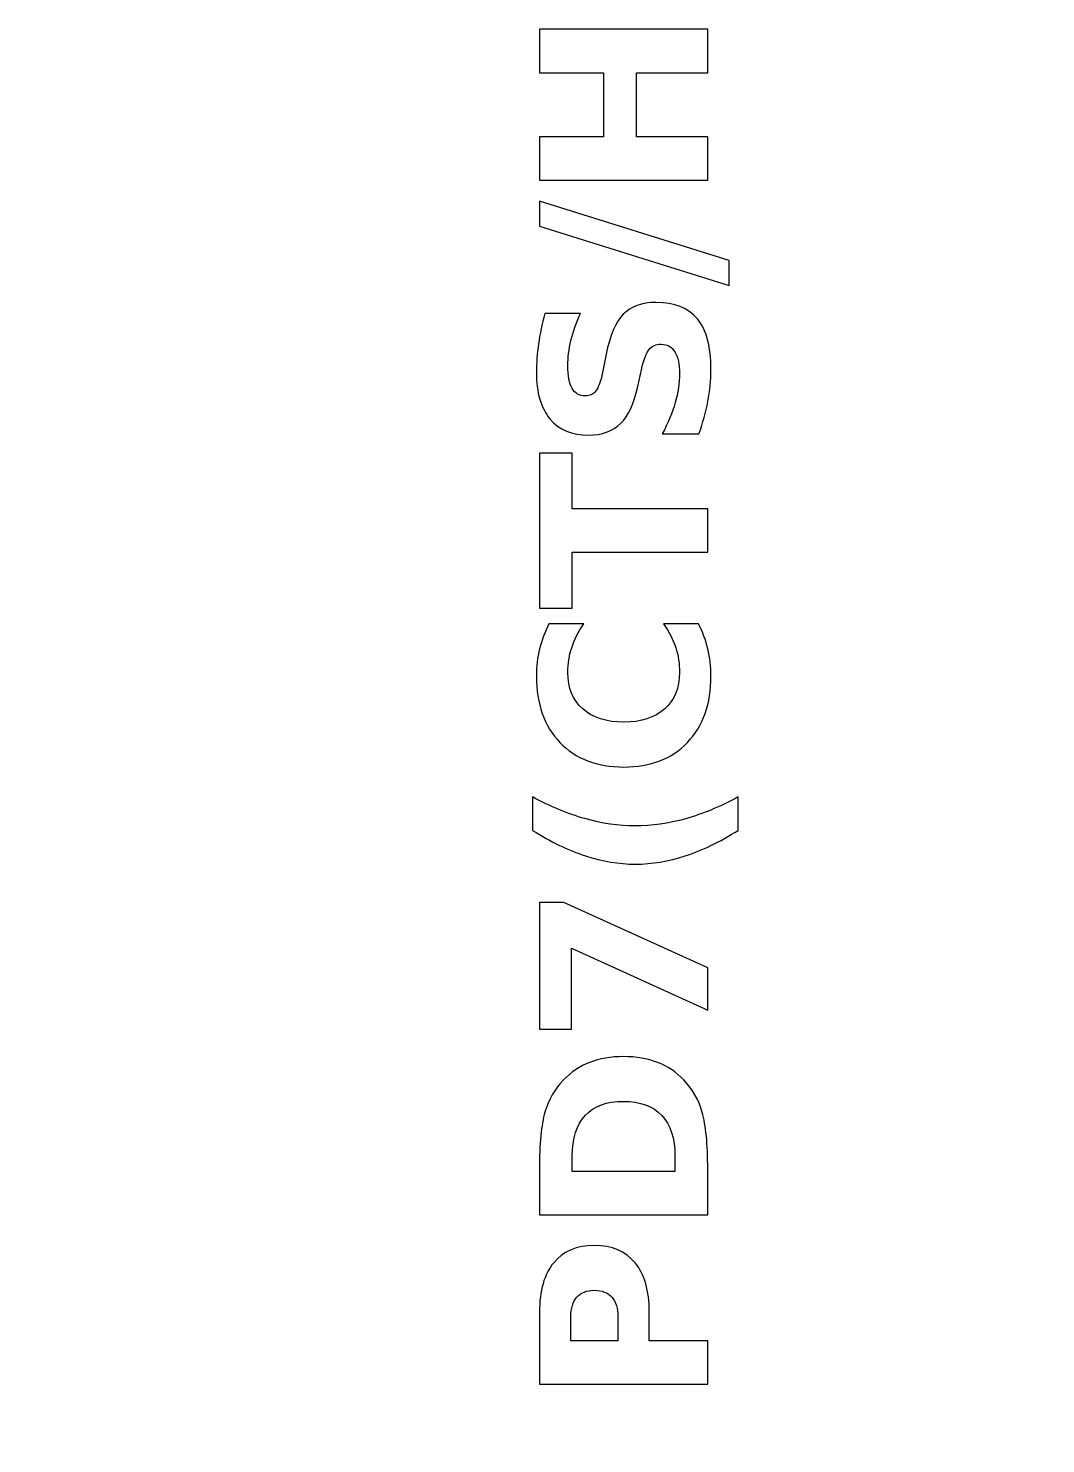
# Model space of a CAD drawing. Header units: centimetres. Extents: x -16.5 to -4.5, y -20.9 to -8.8.
# Drawn here: x -10.516 to -9.634, y -19.575 to -18.348 of the extents above; entities that cross this region are included whole.
import ezdxf

# ---------------------------------------------------------------- set-up
doc = ezdxf.new("R2010")
doc.units = ezdxf.units.CM
doc.header["$MEASUREMENT"] = 0
doc.layers.add('Layer 1', color=7, linetype='Continuous')

msp = doc.modelspace()

# ---------------------------------------------------------------- linework, layer by layer
at = {"layer": 'Layer 1', "color": 7, "lineweight": 35}
msp.add_open_spline([(-16.5, -8.85), (-16.5, -8.85), (-4.5, -8.85), (-4.5, -8.85), (-4.5, -8.85), (-4.5, -8.85), (-4.5, -20.85), (-4.5, -20.85), (-4.5, -20.85), (-4.5, -20.85), (-16.5, -20.85), (-16.5, -20.85), (-16.5, -20.85), (-16.5, -20.85), (-16.5, -8.85), (-16.5, -8.85)], degree=3, knots=[0, 0, 0, 0, 0.25, 0.25, 0.25, 0.25, 0.5, 0.5, 0.5, 0.5, 0.75, 0.75, 0.75, 0.75, 1, 1, 1, 1], dxfattribs=at)
at = {"layer": 'Layer 1', "color": 250, "lineweight": 100}
msp.add_open_spline([(-15.8, -9.55), (-15.8, -9.55), (-5.2, -9.55), (-5.2, -9.55), (-5.2, -9.55), (-5.2, -9.55), (-5.2, -20.15), (-5.2, -20.15), (-5.2, -20.15), (-5.2, -20.15), (-15.8, -20.15), (-15.8, -20.15), (-15.8, -20.15), (-15.8, -20.15), (-15.8, -9.55), (-15.8, -9.55)], degree=3, knots=[0, 0, 0, 0, 0.25, 0.25, 0.25, 0.25, 0.5, 0.5, 0.5, 0.5, 0.75, 0.75, 0.75, 0.75, 1, 1, 1, 1], dxfattribs=at)
at = {"layer": 'Layer 1', "color": 250}
for points, knots in [([(-10.0729, -18.4799), (-10.0729, -18.4799), (-10.0729, -18.4423), (-10.0729, -18.4423), (-10.0729, -18.4423), (-10.0729, -18.4423), (-10.01733, -18.4423), (-10.01733, -18.4423), (-10.01733, -18.4423), (-10.01733, -18.4423), (-10.01733, -18.38684), (-10.01733, -18.38684), (-10.01733, -18.38684), (-10.01733, -18.38684), (-10.0729, -18.38684), (-10.0729, -18.38684), (-10.0729, -18.38684), (-10.0729, -18.38684), (-10.0729, -18.34924), (-10.0729, -18.34924), (-10.0729, -18.34924), (-10.0729, -18.34924), (-9.9271, -18.34924), (-9.9271, -18.34924), (-9.9271, -18.34924), (-9.9271, -18.34924), (-9.9271, -18.38684), (-9.9271, -18.38684), (-9.9271, -18.38684), (-9.9271, -18.38684), (-9.9889, -18.38684), (-9.9889, -18.38684), (-9.9889, -18.38684), (-9.9889, -18.38684), (-9.9889, -18.4423), (-9.9889, -18.4423), (-9.9889, -18.4423), (-9.9889, -18.4423), (-9.9271, -18.4423), (-9.9271, -18.4423), (-9.9271, -18.4423), (-9.9271, -18.4423), (-9.9271, -18.4799), (-9.9271, -18.4799), (-9.9271, -18.4799), (-9.9271, -18.4799), (-10.0729, -18.4799), (-10.0729, -18.4799)], [0, 0, 0, 0, 0.0833333, 0.0833333, 0.0833333, 0.0833333, 0.1666667, 0.1666667, 0.1666667, 0.1666667, 0.25, 0.25, 0.25, 0.25, 0.3333333, 0.3333333, 0.3333333, 0.3333333, 0.4166667, 0.4166667, 0.4166667, 0.4166667, 0.5, 0.5, 0.5, 0.5, 0.5833333, 0.5833333, 0.5833333, 0.5833333, 0.6666667, 0.6666667, 0.6666667, 0.6666667, 0.75, 0.75, 0.75, 0.75, 0.8333333, 0.8333333, 0.8333333, 0.8333333, 0.9166667, 0.9166667, 0.9166667, 0.9166667, 1, 1, 1, 1]), ([(-10.0729, -18.51993), (-10.0729, -18.51993), (-10.0729, -18.49827), (-10.0729, -18.49827), (-10.0729, -18.49827), (-10.0729, -18.49827), (-9.90853, -18.54973), (-9.90853, -18.54973), (-9.90853, -18.54973), (-9.90853, -18.54973), (-9.90853, -18.5713), (-9.90853, -18.5713), (-9.90853, -18.5713), (-9.90853, -18.5713), (-10.0729, -18.51993), (-10.0729, -18.51993)], [0, 0, 0, 0, 0.25, 0.25, 0.25, 0.25, 0.5, 0.5, 0.5, 0.5, 0.75, 0.75, 0.75, 0.75, 1, 1, 1, 1]), ([(-10.0683, -18.5955), (-10.0683, -18.5955), (-10.03747, -18.5955), (-10.03747, -18.5955), (-10.03747, -18.5955), (-10.04103, -18.6035), (-10.04373, -18.61133), (-10.04557, -18.61893), (-10.04557, -18.61893), (-10.0474, -18.62656), (-10.0483, -18.63376), (-10.0483, -18.64053), (-10.0483, -18.64053), (-10.0483, -18.6495), (-10.04707, -18.65616), (-10.0446, -18.66046), (-10.0446, -18.66046), (-10.0421, -18.66476), (-10.03827, -18.6669), (-10.03307, -18.6669), (-10.03307, -18.6669), (-10.02917, -18.6669), (-10.0261, -18.66546), (-10.02393, -18.66256), (-10.02393, -18.66256), (-10.02177, -18.65966), (-10.01987, -18.6544), (-10.0183, -18.64676), (-10.0183, -18.64676), (-10.0183, -18.64676), (-10.0151, -18.63076), (-10.0151, -18.63076), (-10.0151, -18.63076), (-10.01183, -18.61453), (-10.0069, -18.60303), (-10.00023, -18.5962), (-10.00023, -18.5962), (-9.9936, -18.58936), (-9.98417, -18.58593), (-9.97193, -18.58593), (-9.97193, -18.58593), (-9.95583, -18.58593), (-9.94387, -18.5907), (-9.93603, -18.60023), (-9.93603, -18.60023), (-9.9282, -18.60976), (-9.92427, -18.62433), (-9.92427, -18.64393), (-9.92427, -18.64393), (-9.92427, -18.6532), (-9.92513, -18.66246), (-9.9269, -18.67176), (-9.9269, -18.67176), (-9.92867, -18.68106), (-9.93127, -18.6904), (-9.9347, -18.6997), (-9.9347, -18.6997), (-9.9347, -18.6997), (-9.96643, -18.6997), (-9.96643, -18.6997), (-9.96643, -18.6997), (-9.9615, -18.6904), (-9.95777, -18.6814), (-9.95527, -18.6727), (-9.95527, -18.6727), (-9.95277, -18.664), (-9.9515, -18.65563), (-9.9515, -18.64756), (-9.9515, -18.64756), (-9.9515, -18.63936), (-9.95287, -18.63306), (-9.9556, -18.6287), (-9.9556, -18.6287), (-9.95833, -18.62433), (-9.96223, -18.62216), (-9.96733, -18.62216), (-9.96733, -18.62216), (-9.97187, -18.62216), (-9.9754, -18.62363), (-9.97787, -18.6266), (-9.97787, -18.6266), (-9.98033, -18.62956), (-9.98257, -18.63546), (-9.9845, -18.64433), (-9.9845, -18.64433), (-9.9845, -18.64433), (-9.98773, -18.6589), (-9.98773, -18.6589), (-9.98773, -18.6589), (-9.99087, -18.67346), (-9.99583, -18.68413), (-10.00267, -18.69086), (-10.00267, -18.69086), (-10.0095, -18.6976), (-10.01873, -18.70096), (-10.0303, -18.70096), (-10.0303, -18.70096), (-10.04483, -18.70096), (-10.056, -18.69626), (-10.0638, -18.6869), (-10.0638, -18.6869), (-10.07163, -18.67753), (-10.07553, -18.66406), (-10.07553, -18.64646), (-10.07553, -18.64646), (-10.07553, -18.63846), (-10.07493, -18.63023), (-10.07373, -18.62176), (-10.07373, -18.62176), (-10.07253, -18.6133), (-10.07073, -18.60453), (-10.0683, -18.5955)], [0, 0, 0, 0, 0.0357143, 0.0357143, 0.0357143, 0.0357143, 0.0714286, 0.0714286, 0.0714286, 0.0714286, 0.1071429, 0.1071429, 0.1071429, 0.1071429, 0.1428571, 0.1428571, 0.1428571, 0.1428571, 0.1785714, 0.1785714, 0.1785714, 0.1785714, 0.2142857, 0.2142857, 0.2142857, 0.2142857, 0.25, 0.25, 0.25, 0.25, 0.2857143, 0.2857143, 0.2857143, 0.2857143, 0.3214286, 0.3214286, 0.3214286, 0.3214286, 0.3571429, 0.3571429, 0.3571429, 0.3571429, 0.3928571, 0.3928571, 0.3928571, 0.3928571, 0.4285714, 0.4285714, 0.4285714, 0.4285714, 0.4642857, 0.4642857, 0.4642857, 0.4642857, 0.5, 0.5, 0.5, 0.5, 0.5357143, 0.5357143, 0.5357143, 0.5357143, 0.5714286, 0.5714286, 0.5714286, 0.5714286, 0.6071429, 0.6071429, 0.6071429, 0.6071429, 0.6428571, 0.6428571, 0.6428571, 0.6428571, 0.6785714, 0.6785714, 0.6785714, 0.6785714, 0.7142857, 0.7142857, 0.7142857, 0.7142857, 0.75, 0.75, 0.75, 0.75, 0.7857143, 0.7857143, 0.7857143, 0.7857143, 0.8214286, 0.8214286, 0.8214286, 0.8214286, 0.8571429, 0.8571429, 0.8571429, 0.8571429, 0.8928571, 0.8928571, 0.8928571, 0.8928571, 0.9285714, 0.9285714, 0.9285714, 0.9285714, 0.9642857, 0.9642857, 0.9642857, 0.9642857, 1, 1, 1, 1]), ([(-10.0729, -18.85079), (-10.0729, -18.85079), (-10.0729, -18.71643), (-10.0729, -18.71643), (-10.0729, -18.71643), (-10.0729, -18.71643), (-10.04447, -18.71643), (-10.04447, -18.71643), (-10.04447, -18.71643), (-10.04447, -18.71643), (-10.04447, -18.76476), (-10.04447, -18.76476), (-10.04447, -18.76476), (-10.04447, -18.76476), (-9.9271, -18.76476), (-9.9271, -18.76476), (-9.9271, -18.76476), (-9.9271, -18.76476), (-9.9271, -18.80236), (-9.9271, -18.80236), (-9.9271, -18.80236), (-9.9271, -18.80236), (-10.04447, -18.80236), (-10.04447, -18.80236), (-10.04447, -18.80236), (-10.04447, -18.80236), (-10.04447, -18.85079), (-10.04447, -18.85079), (-10.04447, -18.85079), (-10.04447, -18.85079), (-10.0729, -18.85079), (-10.0729, -18.85079)], [0, 0, 0, 0, 0.125, 0.125, 0.125, 0.125, 0.25, 0.25, 0.25, 0.25, 0.375, 0.375, 0.375, 0.375, 0.5, 0.5, 0.5, 0.5, 0.625, 0.625, 0.625, 0.625, 0.75, 0.75, 0.75, 0.75, 0.875, 0.875, 0.875, 0.875, 1, 1, 1, 1]), ([(-9.9351, -18.86453), (-9.93153, -18.87143), (-9.92883, -18.87863), (-9.927, -18.88613), (-9.927, -18.88613), (-9.92517, -18.8936), (-9.92427, -18.90143), (-9.92427, -18.90956), (-9.92427, -18.90956), (-9.92427, -18.93383), (-9.93107, -18.95306), (-9.94463, -18.96726), (-9.94463, -18.96726), (-9.9582, -18.98146), (-9.9766, -18.98856), (-9.99987, -18.98856), (-9.99987, -18.98856), (-10.02317, -18.98856), (-10.0416, -18.98146), (-10.05517, -18.96726), (-10.05517, -18.96726), (-10.06873, -18.95306), (-10.07553, -18.93383), (-10.07553, -18.90956), (-10.07553, -18.90956), (-10.07553, -18.90143), (-10.07463, -18.8936), (-10.0728, -18.88613), (-10.0728, -18.88613), (-10.07097, -18.87863), (-10.06827, -18.87143), (-10.0647, -18.86453), (-10.0647, -18.86453), (-10.0647, -18.86453), (-10.03453, -18.86453), (-10.03453, -18.86453), (-10.03453, -18.86453), (-10.0393, -18.8715), (-10.04277, -18.87836), (-10.04497, -18.88513), (-10.04497, -18.88513), (-10.0472, -18.8919), (-10.0483, -18.89903), (-10.0483, -18.90653), (-10.0483, -18.90653), (-10.0483, -18.91993), (-10.044, -18.9305), (-10.0354, -18.93816), (-10.0354, -18.93816), (-10.0268, -18.94586), (-10.01497, -18.9497), (-9.99987, -18.9497), (-9.99987, -18.9497), (-9.9848, -18.9497), (-9.973, -18.94586), (-9.9644, -18.93816), (-9.9644, -18.93816), (-9.9558, -18.9305), (-9.9515, -18.91993), (-9.9515, -18.90653), (-9.9515, -18.90653), (-9.9515, -18.89903), (-9.9526, -18.8919), (-9.95483, -18.88513), (-9.95483, -18.88513), (-9.95703, -18.87836), (-9.9605, -18.8715), (-9.96527, -18.86453), (-9.96527, -18.86453), (-9.96527, -18.86453), (-9.9351, -18.86453), (-9.9351, -18.86453)], [0, 0, 0, 0, 0.0555556, 0.0555556, 0.0555556, 0.0555556, 0.1111111, 0.1111111, 0.1111111, 0.1111111, 0.1666667, 0.1666667, 0.1666667, 0.1666667, 0.2222222, 0.2222222, 0.2222222, 0.2222222, 0.2777778, 0.2777778, 0.2777778, 0.2777778, 0.3333333, 0.3333333, 0.3333333, 0.3333333, 0.3888889, 0.3888889, 0.3888889, 0.3888889, 0.4444444, 0.4444444, 0.4444444, 0.4444444, 0.5, 0.5, 0.5, 0.5, 0.5555556, 0.5555556, 0.5555556, 0.5555556, 0.6111111, 0.6111111, 0.6111111, 0.6111111, 0.6666667, 0.6666667, 0.6666667, 0.6666667, 0.7222222, 0.7222222, 0.7222222, 0.7222222, 0.7777778, 0.7777778, 0.7777778, 0.7777778, 0.8333333, 0.8333333, 0.8333333, 0.8333333, 0.8888889, 0.8888889, 0.8888889, 0.8888889, 0.9444444, 0.9444444, 0.9444444, 0.9444444, 1, 1, 1, 1]), ([(-9.90073, -19.01453), (-9.90073, -19.01453), (-9.90073, -19.04353), (-9.90073, -19.04353), (-9.90073, -19.04353), (-9.9168, -19.0535), (-9.9321, -19.06086), (-9.9466, -19.0656), (-9.9466, -19.0656), (-9.96107, -19.07036), (-9.97543, -19.07273), (-9.9897, -19.07273), (-9.9897, -19.07273), (-10.00397, -19.07273), (-10.0184, -19.07033), (-10.033, -19.06556), (-10.033, -19.06556), (-10.04763, -19.06076), (-10.0629, -19.05343), (-10.07887, -19.04353), (-10.07887, -19.04353), (-10.07887, -19.04353), (-10.07887, -19.01453), (-10.07887, -19.01453), (-10.07887, -19.01453), (-10.06343, -19.02286), (-10.04833, -19.0291), (-10.0336, -19.03326), (-10.0336, -19.03326), (-10.01887, -19.03743), (-10.0043, -19.03953), (-9.9899, -19.03953), (-9.9899, -19.03953), (-9.9755, -19.03953), (-9.96093, -19.03746), (-9.94613, -19.03333), (-9.94613, -19.03333), (-9.93137, -19.0292), (-9.91623, -19.02293), (-9.90073, -19.01453)], [0, 0, 0, 0, 0.1, 0.1, 0.1, 0.1, 0.2, 0.2, 0.2, 0.2, 0.3, 0.3, 0.3, 0.3, 0.4, 0.4, 0.4, 0.4, 0.5, 0.5, 0.5, 0.5, 0.6, 0.6, 0.6, 0.6, 0.7, 0.7, 0.7, 0.7, 0.8, 0.8, 0.8, 0.8, 0.9, 0.9, 0.9, 0.9, 1, 1, 1, 1]), ([(-10.0729, -19.21573), (-10.0729, -19.21573), (-10.0729, -19.10587), (-10.0729, -19.10587), (-10.0729, -19.10587), (-10.0729, -19.10587), (-10.0517, -19.10587), (-10.0517, -19.10587), (-10.0517, -19.10587), (-10.0517, -19.10587), (-9.9271, -19.1627), (-9.9271, -19.1627), (-9.9271, -19.1627), (-9.9271, -19.1627), (-9.9271, -19.19933), (-9.9271, -19.19933), (-9.9271, -19.19933), (-9.9271, -19.19933), (-10.04527, -19.1455), (-10.04527, -19.1455), (-10.04527, -19.1455), (-10.04527, -19.1455), (-10.04527, -19.21573), (-10.04527, -19.21573), (-10.04527, -19.21573), (-10.04527, -19.21573), (-10.0729, -19.21573), (-10.0729, -19.21573)], [0, 0, 0, 0, 0.1428571, 0.1428571, 0.1428571, 0.1428571, 0.2857143, 0.2857143, 0.2857143, 0.2857143, 0.4285714, 0.4285714, 0.4285714, 0.4285714, 0.5714286, 0.5714286, 0.5714286, 0.5714286, 0.7142857, 0.7142857, 0.7142857, 0.7142857, 0.8571429, 0.8571429, 0.8571429, 0.8571429, 1, 1, 1, 1]), ([(-10.0729, -19.37673), (-10.0729, -19.37673), (-10.0729, -19.33707), (-10.0729, -19.33707), (-10.0729, -19.33707), (-10.0729, -19.31493), (-10.07133, -19.29847), (-10.06817, -19.28763), (-10.06817, -19.28763), (-10.065, -19.2768), (-10.05967, -19.2675), (-10.0521, -19.25973), (-10.0521, -19.25973), (-10.04553, -19.2529), (-10.03793, -19.24783), (-10.02933, -19.2445), (-10.02933, -19.2445), (-10.02077, -19.2412), (-10.01103, -19.23953), (-10.00013, -19.23953), (-10.00013, -19.23953), (-9.98913, -19.23953), (-9.97933, -19.2412), (-9.9707, -19.2445), (-9.9707, -19.2445), (-9.96207, -19.24783), (-9.95447, -19.2529), (-9.9479, -19.25973), (-9.9479, -19.25973), (-9.94033, -19.26757), (-9.935, -19.27693), (-9.93183, -19.28787), (-9.93183, -19.28787), (-9.92867, -19.2988), (-9.9271, -19.3152), (-9.9271, -19.33707), (-9.9271, -19.33707), (-9.9271, -19.33707), (-9.9271, -19.37673), (-9.9271, -19.37673), (-9.9271, -19.37673), (-9.9271, -19.37673), (-10.0729, -19.37673), (-10.0729, -19.37673)], [0, 0, 0, 0, 0.0909091, 0.0909091, 0.0909091, 0.0909091, 0.1818182, 0.1818182, 0.1818182, 0.1818182, 0.2727273, 0.2727273, 0.2727273, 0.2727273, 0.3636364, 0.3636364, 0.3636364, 0.3636364, 0.4545455, 0.4545455, 0.4545455, 0.4545455, 0.5454545, 0.5454545, 0.5454545, 0.5454545, 0.6363636, 0.6363636, 0.6363636, 0.6363636, 0.7272727, 0.7272727, 0.7272727, 0.7272727, 0.8181818, 0.8181818, 0.8181818, 0.8181818, 0.9090909, 0.9090909, 0.9090909, 0.9090909, 1, 1, 1, 1]), ([(-10.04447, -19.33913), (-10.04447, -19.33913), (-9.95553, -19.33913), (-9.95553, -19.33913), (-9.95553, -19.33913), (-9.95553, -19.33913), (-9.95553, -19.32567), (-9.95553, -19.32567), (-9.95553, -19.32567), (-9.95553, -19.3103), (-9.95933, -19.29857), (-9.96697, -19.29047), (-9.96697, -19.29047), (-9.97457, -19.28237), (-9.98563, -19.2783), (-10.00013, -19.2783), (-10.00013, -19.2783), (-10.0146, -19.2783), (-10.0256, -19.28233), (-10.03313, -19.2904), (-10.03313, -19.2904), (-10.0407, -19.29847), (-10.04447, -19.31023), (-10.04447, -19.32567), (-10.04447, -19.32567), (-10.04447, -19.32567), (-10.04447, -19.33913), (-10.04447, -19.33913)], [0, 0, 0, 0, 0.1428571, 0.1428571, 0.1428571, 0.1428571, 0.2857143, 0.2857143, 0.2857143, 0.2857143, 0.4285714, 0.4285714, 0.4285714, 0.4285714, 0.5714286, 0.5714286, 0.5714286, 0.5714286, 0.7142857, 0.7142857, 0.7142857, 0.7142857, 0.8571429, 0.8571429, 0.8571429, 0.8571429, 1, 1, 1, 1]), ([(-10.0729, -19.5233), (-10.0729, -19.5233), (-10.0729, -19.4609), (-10.0729, -19.4609), (-10.0729, -19.4609), (-10.0729, -19.44234), (-10.06877, -19.4281), (-10.06053, -19.41817), (-10.06053, -19.41817), (-10.0523, -19.40824), (-10.04057, -19.40327), (-10.02533, -19.40327), (-10.02533, -19.40327), (-10.01007, -19.40327), (-9.9983, -19.40824), (-9.99007, -19.41817), (-9.99007, -19.41817), (-9.98183, -19.4281), (-9.9777, -19.44234), (-9.9777, -19.4609), (-9.9777, -19.4609), (-9.9777, -19.4609), (-9.9777, -19.4857), (-9.9777, -19.4857), (-9.9777, -19.4857), (-9.9777, -19.4857), (-9.9271, -19.4857), (-9.9271, -19.4857), (-9.9271, -19.4857), (-9.9271, -19.4857), (-9.9271, -19.5233), (-9.9271, -19.5233), (-9.9271, -19.5233), (-9.9271, -19.5233), (-10.0729, -19.5233), (-10.0729, -19.5233)], [0, 0, 0, 0, 0.1111111, 0.1111111, 0.1111111, 0.1111111, 0.2222222, 0.2222222, 0.2222222, 0.2222222, 0.3333333, 0.3333333, 0.3333333, 0.3333333, 0.4444444, 0.4444444, 0.4444444, 0.4444444, 0.5555556, 0.5555556, 0.5555556, 0.5555556, 0.6666667, 0.6666667, 0.6666667, 0.6666667, 0.7777778, 0.7777778, 0.7777778, 0.7777778, 0.8888889, 0.8888889, 0.8888889, 0.8888889, 1, 1, 1, 1]), ([(-10.04567, -19.4857), (-10.04567, -19.4857), (-10.00493, -19.4857), (-10.00493, -19.4857), (-10.00493, -19.4857), (-10.00493, -19.4857), (-10.00493, -19.4649), (-10.00493, -19.4649), (-10.00493, -19.4649), (-10.00493, -19.4576), (-10.0067, -19.45197), (-10.01027, -19.448), (-10.01027, -19.448), (-10.0138, -19.44404), (-10.01883, -19.44204), (-10.02533, -19.44204), (-10.02533, -19.44204), (-10.03187, -19.44204), (-10.03687, -19.44404), (-10.0404, -19.448), (-10.0404, -19.448), (-10.0439, -19.45197), (-10.04567, -19.4576), (-10.04567, -19.4649), (-10.04567, -19.4649), (-10.04567, -19.4649), (-10.04567, -19.4857), (-10.04567, -19.4857)], [0, 0, 0, 0, 0.1428571, 0.1428571, 0.1428571, 0.1428571, 0.2857143, 0.2857143, 0.2857143, 0.2857143, 0.4285714, 0.4285714, 0.4285714, 0.4285714, 0.5714286, 0.5714286, 0.5714286, 0.5714286, 0.7142857, 0.7142857, 0.7142857, 0.7142857, 0.8571429, 0.8571429, 0.8571429, 0.8571429, 1, 1, 1, 1])]:
    msp.add_open_spline(points, degree=3, knots=knots, dxfattribs=at)

doc.saveas('drawing.dxf')
